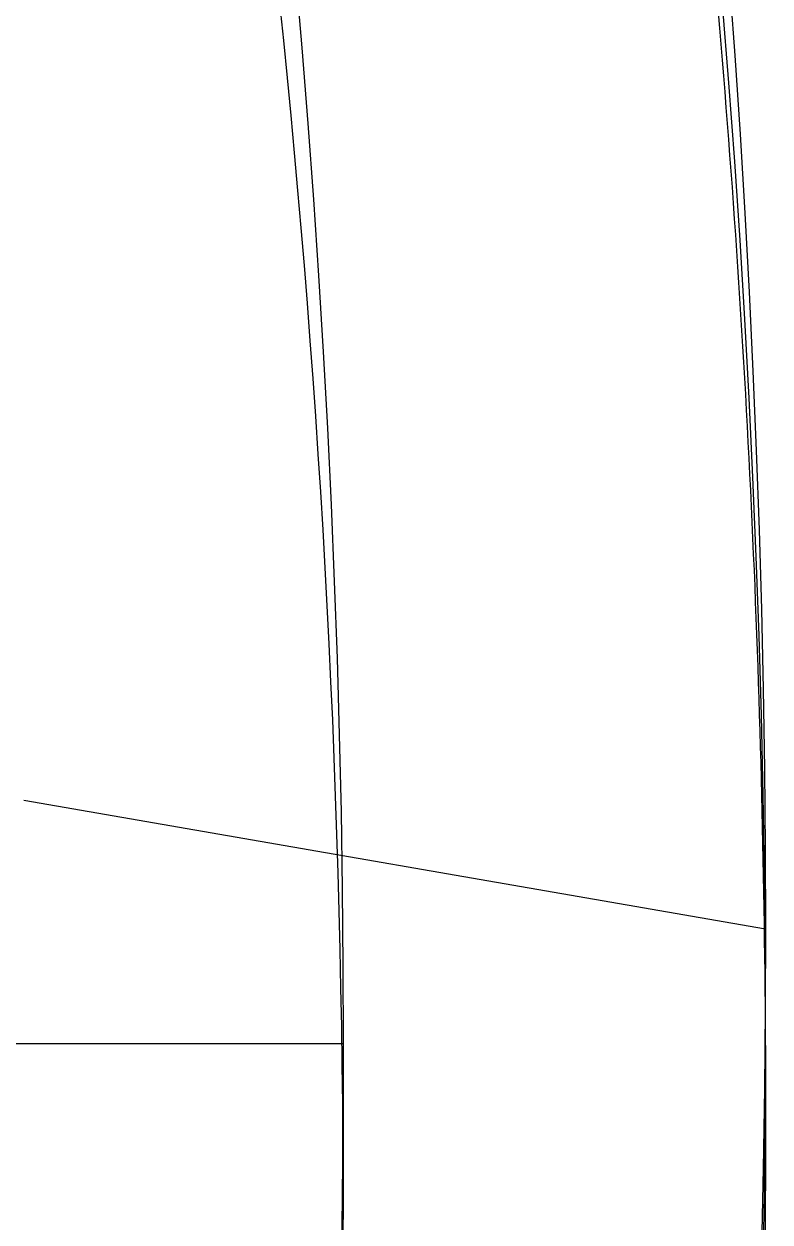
# Model space of a CAD drawing. Header units: centimetres. Extents: x -2.5 to 2.5, y -13.5 to 2.5.
# Drawn here: x 1.1621 to 1.2354, y -11.9382 to -11.8205 of the extents above; entities that cross this region are included whole.
import ezdxf

# ---------------------------------------------------------------- set-up
doc = ezdxf.new("R2010")
doc.units = ezdxf.units.CM
doc.layers.add('Default', color=7, linetype='Continuous', true_color=0x000000)

msp = doc.modelspace()

# ---------------------------------------------------------------- linework, layer by layer
at = {"layer": 'Default'}
for p, q in [((1.16212, -11.89674, -0.55446), (1.235, -11.9094, -0.62623)), ((1.235, -11.92792, -0.73128), (1.235, -11.9094, -0.62623)), ((1.1935, -11.92069, -0.69024), (1.1225, -11.92069, -0.69024)), ((1.1935, -11.92069, -0.69024), (1.1935, -11.93798, -0.7883))]:
    msp.add_line(p, q, dxfattribs=at)
at = {"layer": 'Default', "extrusion": (0, -0.173648, -0.984808)}
for centre, radius, start, end in [((0, 11.61972, 2.68476), 1.235, 270, 90), ((0, 11.61972, 2.74976), 1.1935, 180, 0), ((0, 11.61972, 2.74976), 1.1935, 0, 180)]:
    msp.add_arc(centre, radius, start, end, dxfattribs=at)
at = {"layer": 'Default', "extrusion": (0, 0.173648, 0.984808)}
msp.add_arc((0, 11.61972, -2.74476), 1.235, 90, 270, dxfattribs=at)
at = {"layer": 'Default', "extrusion": (1.42109e-14, 0.173648, 0.984808)}
msp.add_arc((0, 11.61972, -2.30197), 1.155, 90, 270, dxfattribs=at)
at = {"layer": 'Default', "extrusion": (-1.42109e-14, 0.173648, 0.984808)}
msp.add_arc((0, 11.61972, -2.57591), 1.155, 106.58795, 255.03461, dxfattribs=at)
at = {"layer": 'Default'}
for points, degree in [([(0.94086, -11.14239, -0.88332), (0.96525, -11.16962, -0.87259), (1.01083, -11.22573, -0.85152), (1.06974, -11.31408, -0.82212), (1.11921, -11.40552, -0.79586), (1.15968, -11.49985, -0.77333), (1.19108, -11.59542, -0.7553), (1.21409, -11.69267, -0.74195), (1.22892, -11.79108, -0.73356), (1.23582, -11.89113, -0.73028), (1.23507, -11.95933, -0.73163), (1.23332, -11.99363, -0.73322)], 3), ([(1.1935, -11.93798, -0.7883), (1.1935, -11.85676, -0.80262), (1.17661, -11.70049, -0.84008), (1.1291, -11.55542, -0.89351), (1.0975, -11.48575, -0.92432)], 3), ([(1.1935, -11.92069, -0.69024), (1.1935, -11.92933, -0.73927), (1.1935, -11.93798, -0.7883)], 2), ([(1.0975, -12.40945, -0.76145), (1.1291, -12.33345, -0.75632), (1.17661, -12.17885, -0.75573), (1.1935, -12.0192, -0.77398), (1.1935, -11.93798, -0.7883)], 3)]:
    msp.add_open_spline(points, degree=degree, dxfattribs=at)

doc.saveas('drawing.dxf')
